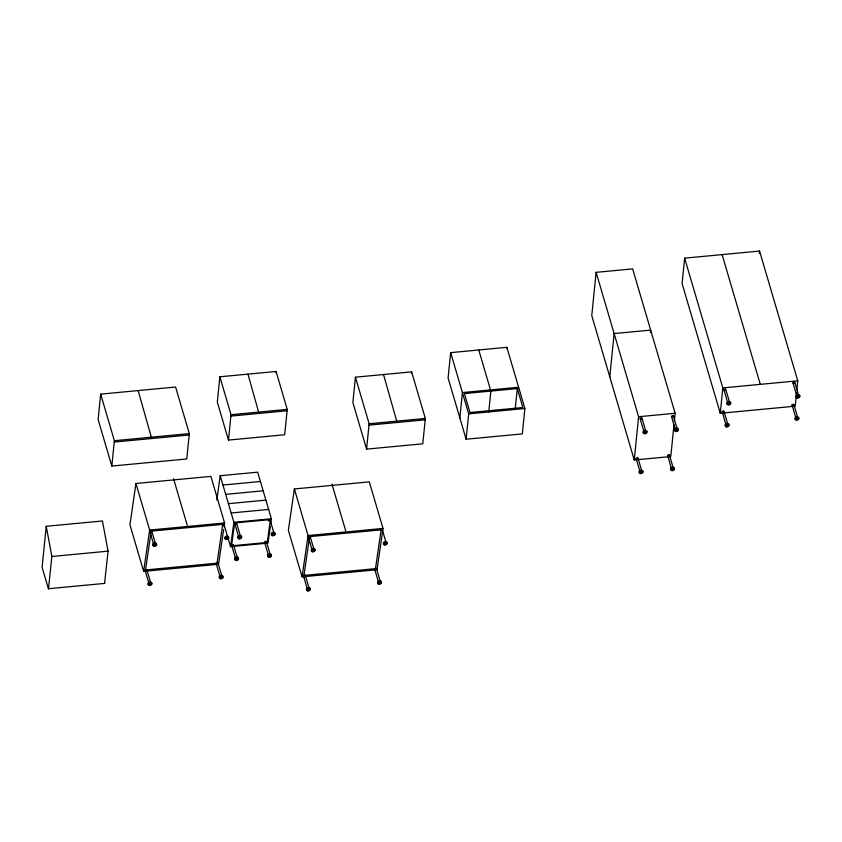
<?xml version="1.0" encoding="UTF-8"?>
<svg xmlns="http://www.w3.org/2000/svg" width="842" height="842" viewBox="0 0 842 842"><rect width="100%" height="100%" fill="white"/><g stroke="black" fill="none" stroke-linecap="round" stroke-linejoin="round"><path stroke-width="1.26" d="M46.236 526.303L42.1 567.424L48.478 588.958L51.867 556.488L46.236 526.303L102.429 520.977L108.071 551.163L104.566 583.401M100.672 394.13L98.125 419.484L111.828 466.068L186.766 458.964L189.313 433.609L175.599 387.025L100.672 394.13L114.375 440.703L111.828 466.068M151.707 438.524L138.141 390.572M219.867 376.784L217.32 402.15L228.477 440.082L284.68 434.756L287.227 409.391L276.071 371.469L219.867 376.784L231.024 414.717L228.477 440.082M258.989 413.422L247.969 374.132M275.923 372.838L276.071 371.469M355.429 377.184L352.882 402.55L366.586 449.123L422.789 443.808L425.336 418.442L411.633 371.869L355.429 377.184L369.133 423.768L366.586 449.123M397.098 422.473L383.531 374.532M411.496 373.238L411.633 371.869M450.659 352.64L448.112 378.005L466.121 439.219L522.324 433.893L524.871 408.538L506.852 347.314L450.659 352.64L468.678 413.854L466.121 439.219M459.858 417.927L462.405 392.561L518.609 387.246L518.472 388.615M488.77 411.864L490.854 391.077M506.716 348.693L506.852 347.314M515.209 409.359L517.293 388.583L464.416 393.582L469.983 412.517L522.871 407.517L517.293 388.583M674.368 420.905L675.137 413.275L632.647 268.882L596.115 272.345L591.768 315.603L634.258 459.985L670.79 456.532L673.989 424.726M609.787 376.816L614.134 333.558L650.656 330.106L650.403 332.643M634.258 459.985L638.604 416.737L596.115 272.345M796.858 389.699L797.753 380.816L759.558 251.063L684.63 258.157L682.083 283.533L720.268 413.285L795.195 406.181L796.606 392.235M720.268 413.285L722.815 387.909L684.63 258.157M759.305 253.6L759.558 251.063M216.826 500.074L220.204 475.719L257.673 472.173L271.377 518.756L270.671 523.882M270.314 526.439L267.998 543.111L230.54 546.658L233.908 522.303L220.204 475.719M231.487 545.837L234.665 522.956L270.419 519.577L267.251 542.448L232.771 545.711C234.939 544.953 231.592 543.543 231.676 545.416L235.592 558.73L236.718 559.067L237.423 558.151L233.497 544.848M224.025 526.839L224.582 522.966L210.879 476.383L135.941 483.487L129.931 524.787L143.645 571.36L218.573 564.266L223.646 529.418M143.645 571.36L149.655 530.06L135.941 483.487M150.981 532.449L145.529 569.95L217.057 563.172L222.698 524.377L151.171 531.155M377.005 569.75L383.015 528.439L369.301 481.866L294.374 488.96L288.364 530.271L302.078 576.844L375.711 569.866M302.078 576.844L308.077 535.544L294.374 488.96M380.942 531.155L375.49 568.655L303.962 575.433L309.603 536.628L381.131 529.86M238.749 536.775L239.37 537.533L240.591 536.733M272.408 534.26L273.755 534.859L273.997 533.765L272.408 534.26L274.029 533.375M645.898 431.588L645.161 432.325L644.035 431.988L640.12 418.674L640.825 417.758L641.951 418.106L645.519 430.199M675.621 430.104L676.242 430.862L677.463 430.052L676.8 429.483L675.621 430.104L677.242 429.22L673.326 415.906L672.442 415.516L671.495 416.485L675.052 428.578M671.506 468.51C674.852 469.099 669.874 469.078 673.232 469.636A1.916 1.326 -16.4 0 0 673.621 469.415M727.814 425.957C728.509 423.126 724.299 427.094 727.814 425.957A1.916 1.326 -16.4 0 0 728.204 425.736M727.909 424.778L726.288 425.452M796.153 418.737L797.5 419.337L797.742 418.242L796.153 418.737L797.795 418.021M305.183 575.833L304.657 574.907L303.446 575.707L307.393 589.189L308.519 589.526L309.214 588.611L305.299 575.307M637.826 458.49L637.31 457.553L636.099 458.364L639.678 470.636M673.211 416.443L673.326 415.906M155.475 545.353C156.17 542.532 151.96 546.49 155.475 545.353A1.916 1.326 -16.4 0 0 155.865 545.132M146.592 570.508L146.455 569.466L145.056 570.045L148.96 583.706L150.087 584.043L150.792 583.127L146.866 569.823M223.488 524.555C224.74 522.314 220.057 524.419 222.814 524.84M240.486 537.912C241.18 535.08 236.97 539.038 240.486 537.912A1.916 1.326 -16.4 0 0 240.875 537.691M269.84 520.756C271.177 518.746 266.63 520.198 268.924 521.04M237.339 559.509C238.033 556.678 233.823 560.635 237.339 559.509A1.916 1.326 -16.4 0 1 236.855 559.719M381.921 530.039C383.247 528.039 378.711 529.481 381.005 530.323M384.394 542.701L385.226 542.259M386.025 544.006C386.731 541.185 382.51 545.142 386.025 544.006A1.916 1.326 -16.4 0 0 386.752 543.469M380.331 583.222C381.026 580.401 376.806 584.359 380.331 583.222A1.916 1.326 -16.4 0 0 380.721 583.001M725.446 389.983L725.299 388.93L723.899 389.509L727.804 403.171M723.699 411.98L723.552 410.938L722.162 411.517L726.057 425.178M673.232 469.636L673.284 468.678M793.585 405.234L793.438 404.181L792.048 404.76L795.943 418.421M151.16 531.513C152.834 530.397 149.602 529.66 149.802 531.27L153.728 544.585L154.854 544.921L155.549 544.006L151.634 530.692M236.17 524.071L236.413 522.977L234.834 523.471L238.728 537.133M149.434 582.885L148.96 583.706M217.583 563.898C219.257 562.782 216.026 562.046 216.226 563.656L220.141 576.97L221.267 577.307L221.888 576.233M376.016 569.381C377.69 568.266 374.458 567.529 374.658 569.139L378.574 582.443L379.7 582.79L380.405 581.875L376.49 568.561M641.478 418.927L641.951 418.106M644.509 431.167L644.035 431.988M675.684 429.104L677.242 429.22M640.309 471.152L641.888 471.436L640.267 472.12M668.927 455.796L669.169 454.701L667.58 455.206L671.484 468.868M794.353 383.236C796.027 382.121 792.796 381.384 792.996 382.994L796.911 396.308L798.048 396.645L798.742 395.729L794.827 382.415M265.735 542.574C267.84 541.69 264.525 540.406 264.609 542.237L268.166 554.331M309.361 537.091C311.477 536.207 308.151 534.912 308.235 536.754L312.15 550.058L313.277 550.405L313.982 549.489L310.067 536.175M268.998 554.72C271.587 553.794 269.451 557.362 268.503 555.373M269.85 556.551C272.355 554.257 266.43 556.141 269.85 556.551A1.916 1.326 -16.4 0 0 271.05 554.331A1.916 1.326 -16.4 0 0 267.988 554.615A1.916 1.326 -16.4 0 0 268.819 556.625M312.856 549.142L312.15 550.058M308.709 590.189C311.214 587.905 305.288 589.789 308.709 590.189A1.916 1.326 -16.4 0 0 309.919 587.969A1.916 1.326 -16.4 0 0 306.846 588.263A1.916 1.326 -16.4 0 0 307.688 590.274M641.246 419.021L640.12 418.674M154.423 543.658L155.549 544.006M146.171 570.739L145.045 570.402M221.088 575.991L220.141 576.97M379.279 581.527L380.405 581.875M231.024 414.717L287.227 409.391M230.887 416.085L287.09 410.759M114.375 440.703L189.313 433.609M114.238 442.071L189.176 434.977M722.815 387.909L797.753 380.816M468.678 413.854L524.871 408.538M369.133 423.768L425.336 418.442M368.996 425.136L425.199 419.811M638.604 416.737L675.137 413.275M222.941 485.045L260.41 481.498M225.688 494.359L263.157 490.802M228.424 503.674L265.893 500.127M231.171 512.988L268.64 509.431M149.655 530.06L224.582 522.966M233.908 522.303L271.377 518.756M51.867 556.488L108.071 551.163M308.077 535.544L383.015 528.439M48.362 588.716L104.829 583.38M672.379 416.874L671.495 416.485M637.005 458.932L636.12 458.532M304.351 576.275L303.467 575.875M793.638 383.394L792.996 382.994M724.53 390.267L723.888 389.867M792.669 405.518L792.027 405.118M722.783 412.275L722.141 411.875M668.211 455.954L667.569 455.554M216.868 564.056L216.226 563.656M727.888 403.329L729.161 403.423L729.635 402.602L725.72 389.288M384.362 543.385L385.636 543.479L386.025 542.501M798.742 395.729L797.616 395.393L796.911 396.308M309.214 588.611L308.088 588.274L307.393 589.189M237.423 558.151L236.297 557.814L235.592 558.73M793.859 404.539L797.416 416.643M722.099 254.61L760.284 384.362M723.973 411.296L727.53 423.389M669.401 454.975L673.316 468.289M637.952 457.953L641.867 471.267M478.761 349.977L490.507 389.899M382.194 529.344L385.752 541.448M331.969 484.171L345.673 530.744M270.114 520.061L273.671 532.165M266.44 541.659L270.356 554.973M236.644 523.25L240.202 535.344M223.867 523.998L230.54 546.658M218.057 563.087L221.614 575.181M173.536 478.688L187.24 525.261M796.774 397.287A1.916 1.326 -16.4 0 1 796.279 395.487A1.916 1.326 -16.4 0 1 798.89 394.74A1.916 1.326 -16.4 0 1 799.384 396.55M728.098 404.255A1.916 1.326 -16.4 0 1 726.941 402.708A1.916 1.326 -16.4 0 1 729.34 401.518A1.916 1.326 -16.4 0 1 730.488 403.065M729.951 403.728A1.916 1.326 -16.4 0 1 729.54 403.981M726.351 426.262A1.916 1.326 -16.4 0 1 725.204 424.705A1.916 1.326 -16.4 0 1 727.593 423.526A1.916 1.326 -16.4 0 1 728.751 425.073M796.248 419.505A1.916 1.326 -16.4 0 1 795.09 417.958A1.916 1.326 -16.4 0 1 797.479 416.769A1.916 1.326 -16.4 0 1 798.637 418.316M798.09 418.979A1.916 1.326 -16.4 0 1 797.679 419.232M643.53 432.788A1.916 1.326 -16.4 0 1 643.73 430.851A1.916 1.326 -16.4 0 1 646.382 430.599A1.916 1.326 -16.4 0 1 646.182 432.546M671.348 469.847A1.916 1.326 -16.4 0 1 670.842 468.047A1.916 1.326 -16.4 0 1 673.453 467.299A1.916 1.326 -16.4 0 1 673.947 469.11M639.531 472.646A1.916 1.326 -16.4 0 1 639.72 470.71A1.916 1.326 -16.4 0 1 642.372 470.457A1.916 1.326 -16.4 0 1 642.172 472.394M641.299 472.836A1.916 1.326 -16.4 0 1 639.888 472.825M677.147 430.599A1.916 1.326 -16.4 0 1 674.442 429.799A1.916 1.326 -16.4 0 1 677.094 428.157A1.916 1.326 -16.4 0 1 677.557 430.346M238.591 538.122A1.916 1.326 -16.4 0 1 238.097 536.312A1.916 1.326 -16.4 0 1 240.707 535.565A1.916 1.326 -16.4 0 1 241.201 537.375M272.492 535.028A1.916 1.326 -16.4 0 1 271.345 533.47A1.916 1.326 -16.4 0 1 273.734 532.291A1.916 1.326 -16.4 0 1 274.892 533.839M274.671 534.186A1.916 1.326 -16.4 0 1 273.934 534.754M236.37 559.814A1.916 1.326 -16.4 0 1 234.729 558.257A1.916 1.326 -16.4 0 1 237.56 557.162A1.916 1.326 -16.4 0 1 237.728 559.277M148.813 584.695A1.916 1.326 -16.4 0 1 148.413 582.78A1.916 1.326 -16.4 0 1 151.181 582.254A1.916 1.326 -16.4 0 1 151.097 584.264M149.739 584.79A1.916 1.326 -16.4 0 1 149.255 584.79M227.582 538.564A1.916 1.326 -16.4 0 1 224.919 537.985A1.916 1.326 -16.4 0 1 226.898 536.091A1.916 1.326 -16.4 0 1 228.54 537.649M220.92 578.044A1.916 1.326 -16.4 0 1 219.341 576.381A1.916 1.326 -16.4 0 1 222.372 575.518A1.916 1.326 -16.4 0 1 221.878 577.78M153.581 545.563A1.916 1.326 -16.4 0 1 153.086 543.764A1.916 1.326 -16.4 0 1 155.696 543.016A1.916 1.326 -16.4 0 1 156.191 544.827M384.573 544.311A1.916 1.326 -16.4 0 1 383.415 542.764A1.916 1.326 -16.4 0 1 385.815 541.574A1.916 1.326 -16.4 0 1 386.962 543.122M313.424 551.047A1.916 1.326 -16.4 0 1 311.193 549.952A1.916 1.326 -16.4 0 1 313.687 548.405A1.916 1.326 -16.4 0 1 314.624 550.3M378.437 583.432A1.916 1.326 -16.4 0 1 377.932 581.622A1.916 1.326 -16.4 0 1 380.542 580.885A1.916 1.326 -16.4 0 1 381.047 582.696M149.171 584.022C150.444 586.537 151.834 581.738 149.171 584.022M225.867 537.396C227.14 539.911 228.529 535.112 225.867 537.396M226.056 538.059C227.329 540.575 228.719 535.786 226.056 538.059M220.351 577.275C221.635 579.791 223.014 575.002 220.351 577.275M312.371 550.373C313.645 552.889 315.034 548.089 312.371 550.373M644.256 432.304C645.53 434.819 646.919 430.02 644.256 432.304M640.246 472.151C641.52 474.667 642.909 469.868 640.246 472.151M728.014 403.486C729.288 406.002 730.677 401.202 728.014 403.486M797.132 396.614C798.405 399.129 799.795 394.34 797.132 396.614M797.406 398.055A1.916 1.326 -16.4 0 0 799.868 396.15A1.916 1.326 -16.4 0 0 796.795 395.835A1.916 1.326 -16.4 0 0 797.406 398.055M728.298 404.918A1.916 1.326 -16.4 0 0 730.761 403.023A1.916 1.326 -16.4 0 0 727.688 402.708A1.916 1.326 -16.4 0 0 728.298 404.918M726.551 426.926A1.916 1.326 -16.4 0 0 729.014 425.031A1.916 1.326 -16.4 0 0 725.941 424.715A1.916 1.326 -16.4 0 0 726.551 426.926M796.437 420.169A1.916 1.326 -16.4 0 0 798.9 418.274A1.916 1.326 -16.4 0 0 795.827 417.958A1.916 1.326 -16.4 0 0 796.437 420.169M644.53 433.735A1.916 1.326 -16.4 0 0 646.993 431.841A1.916 1.326 -16.4 0 0 643.919 431.525A1.916 1.326 -16.4 0 0 644.53 433.735M671.979 470.615A1.916 1.326 -16.4 0 0 674.442 468.71A1.916 1.326 -16.4 0 0 671.369 468.394A1.916 1.326 -16.4 0 0 671.979 470.615M640.53 473.593A1.916 1.326 -16.4 0 0 642.993 471.688A1.916 1.326 -16.4 0 0 639.92 471.373A1.916 1.326 -16.4 0 0 640.53 473.593M675.905 431.536A1.916 1.326 -16.4 0 0 678.368 429.641A1.916 1.326 -16.4 0 0 675.295 429.325A1.916 1.326 -16.4 0 0 675.905 431.536M239.223 538.88A1.916 1.326 -16.4 0 0 241.686 536.986A1.916 1.326 -16.4 0 0 238.612 536.67A1.916 1.326 -16.4 0 0 239.223 538.88M269.019 557.288A1.916 1.326 -16.4 0 0 271.482 555.394A1.916 1.326 -16.4 0 0 268.409 555.078A1.916 1.326 -16.4 0 0 269.019 557.288M272.692 535.691A1.916 1.326 -16.4 0 0 275.155 533.796A1.916 1.326 -16.4 0 0 272.082 533.481A1.916 1.326 -16.4 0 0 272.692 535.691M236.086 560.477A1.916 1.326 -16.4 0 0 238.549 558.583A1.916 1.326 -16.4 0 0 235.476 558.257A1.916 1.326 -16.4 0 0 236.086 560.477M149.455 585.453A1.916 1.326 -16.4 0 0 151.918 583.559A1.916 1.326 -16.4 0 0 148.845 583.243A1.916 1.326 -16.4 0 0 149.455 585.453M226.34 539.501A1.916 1.326 -16.4 0 0 228.803 537.596A1.916 1.326 -16.4 0 0 225.73 537.28A1.916 1.326 -16.4 0 0 226.34 539.501M220.636 578.717A1.916 1.326 -16.4 0 0 223.098 576.812A1.916 1.326 -16.4 0 0 220.025 576.496A1.916 1.326 -16.4 0 0 220.636 578.717M154.212 546.332A1.916 1.326 -16.4 0 0 156.675 544.427A1.916 1.326 -16.4 0 0 153.602 544.111A1.916 1.326 -16.4 0 0 154.212 546.332M384.773 544.974A1.916 1.326 -16.4 0 0 387.236 543.079A1.916 1.326 -16.4 0 0 384.163 542.764A1.916 1.326 -16.4 0 0 384.773 544.974M312.645 551.805A1.916 1.326 -16.4 0 0 315.108 549.91A1.916 1.326 -16.4 0 0 312.035 549.594A1.916 1.326 -16.4 0 0 312.645 551.805M379.068 584.19A1.916 1.326 -16.4 0 0 381.531 582.296A1.916 1.326 -16.4 0 0 378.458 581.98A1.916 1.326 -16.4 0 0 379.068 584.19M307.877 590.937A1.916 1.326 -16.4 0 0 310.34 589.042A1.916 1.326 -16.4 0 0 307.277 588.726A1.916 1.326 -16.4 0 0 307.877 590.937"/></g></svg>
